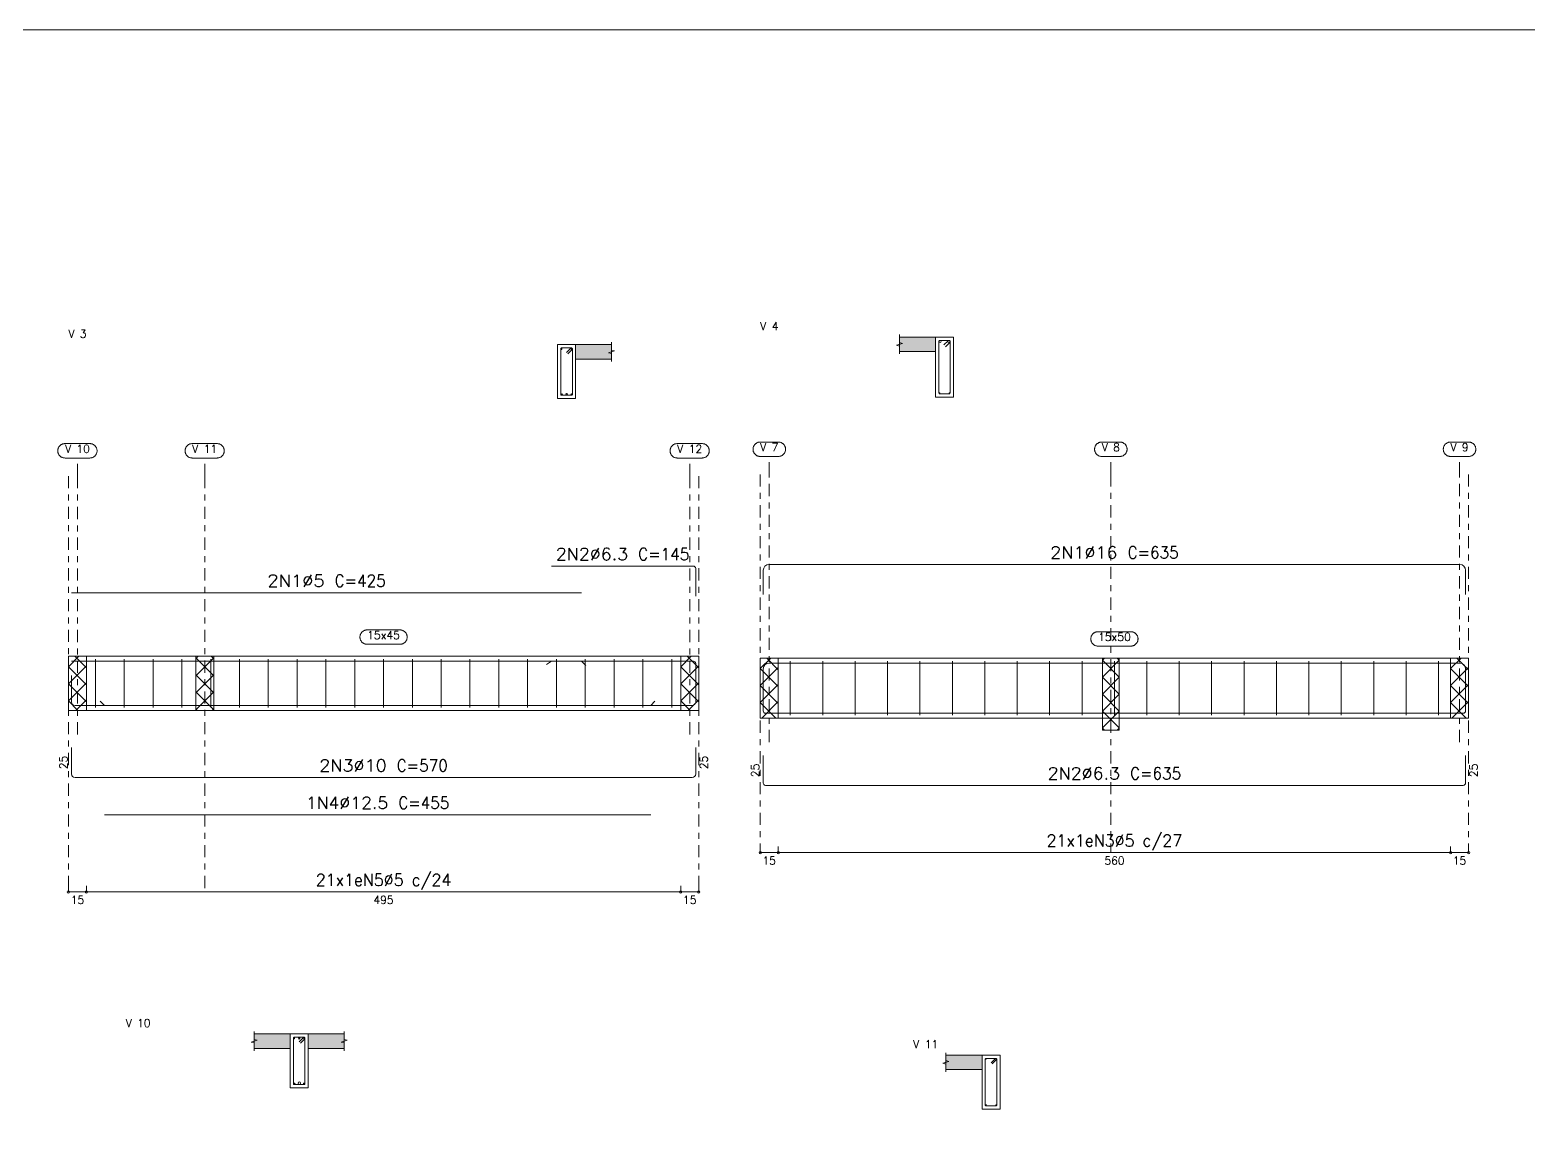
# Model space of a CAD drawing. Header units: millimetres. Extents: x 0 to 119, y 0 to 84.
# Drawn here: x 56.52 to 81.48, y 65.82 to 84 of the extents above; entities that cross this region are included whole.
import ezdxf
from ezdxf.enums import TextEntityAlignment as Align

# ---------------------------------------------------------------- set-up
doc = ezdxf.new("R2010")
doc.units = ezdxf.units.MM
doc.linetypes.add('CYPE_RAYAPUNTO', pattern=[0.4125, 0.2025, -0.105, 0, -0.105])
for name, color, linetype, lineweight in [('ARM_LONGITUDINAL_Ø10', 103, 'Continuous', 9), ('ARM_LONGITUDINAL_Ø12_5', 51, 'Continuous', 9), ('ARM_LONGITUDINAL_Ø16', 212, 'Continuous', 9), ('ARM_LONGITUDINAL_Ø20', 30, 'Continuous', 9), ('ARM_LONGITUDINAL_Ø5', 151, 'Continuous', 9), ('ARM_LONGITUDINAL_Ø6_3', 32, 'Continuous', 9), ('ARM_TRANSVERSAL_Ø5', 151, 'Continuous', 9), ('ELE_ARM_TRANS_TXT_EST', 3, 'Continuous', 9), ('ELE_CONT_NOS', 122, 'Continuous', 9), ('ELE_CONT_VIG_CONCRETO', 2, 'Continuous', 9), ('ELE_COT_COT_ANCORAGENS', 3, 'Continuous', 0), ('ELE_COT_COT_EST', 3, 'Continuous', 0), ('ELE_COT_COT_LIN_APOIOS', 2, 'CYPE_RAYAPUNTO', 0), ('ELE_COT_TEXTOS_ESTRIBOS', 122, 'Continuous', 0), ('ELE_REF_COT_LIN_AUX_COTA', 2, 'CYPE_RAYAPUNTO', 9), ('ELE_REF_NOME_PORTICO', 3, 'Continuous', 9), ('ELE_REF_REF_NOME', 3, 'Continuous', 9), ('ELE_REF_REF_REFERENCIA', 3, 'Continuous', 9), ('ELE_REF_TEXTO_REF_NOME', 3, 'Continuous', 9), ('ELE_REF_TEXTO_REF_REFERENCIA', 3, 'Continuous', 9), ('POR_ARM_LONG_ARM_TEXTOS', 3, 'Continuous', 9), ('POR_ARM_LONG_TXT_COMP', 3, 'Continuous', 9), ('QUAD_BORDA', 1, 'Continuous', 20), ('QUAD_LIMITES', 2, 'Continuous', 0), ('SEC_CONT_LAJES_CORTE', 8, 'Continuous', 9), ('SEC_CONT_VIG_CONCRETO_CORTE', 2, 'Continuous', 9)]:
    doc.layers.add(name, color=color, linetype=linetype, lineweight=lineweight)
doc.styles.add('CYPETXT', font='', dxfattribs={"height": 0.2})
doc.styles.get('CYPETXT').set_extended_font_data('romans')

msp = doc.modelspace()

# ---------------------------------------------------------------- hatches: boundary and pattern name
at = {"layer": 'SEC_CONT_LAJES_CORTE', "true_color": 0xdad7d3}
for points in [[(71.011, 78.643), (71.611, 78.643), (71.611, 78.883), (71.011, 78.883)], [(66.216, 78.757), (65.616, 78.757), (65.616, 78.517), (66.216, 78.517)], [(60.261, 67.271), (60.861, 67.271), (60.861, 67.031), (60.261, 67.031)], [(61.761, 67.271), (61.161, 67.271), (61.161, 67.031), (61.761, 67.031)], [(71.786, 66.678), (72.386, 66.678), (72.386, 66.918), (71.786, 66.918)]]:
    msp.add_hatch(color=254, dxfattribs=at).paths.add_polyline_path(points, flags=0)

# ---------------------------------------------------------------- linework, layer by layer
at = {"layer": 'ARM_LONGITUDINAL_Ø10'}
for points in [[(67.616, 73.245), (67.616, 72.805), (67.611, 72.782), (67.598, 72.763), (67.578, 72.75), (67.556, 72.745), (57.276, 72.745), (57.253, 72.75), (57.233, 72.763), (57.22, 72.782), (57.216, 72.805), (57.216, 73.245)], [(67.616, 72.043), (67.616, 71.603), (67.611, 71.58), (67.598, 71.561), (67.578, 71.548), (67.556, 71.543), (57.276, 71.543), (57.253, 71.548), (57.233, 71.561), (57.22, 71.58), (57.216, 71.603), (57.216, 72.043)]]:
    msp.add_lwpolyline(points, dxfattribs=at)
for centre in [(65.386, 77.927), (65.546, 77.927), (60.931, 66.441), (61.091, 66.441)]:
    msp.add_circle(centre, 0.01, dxfattribs=at)
at = {"layer": 'ARM_LONGITUDINAL_Ø12_5'}
for p, q in [((57.766, 72.745), (57.696, 72.816)), ((66.866, 72.745), (66.937, 72.816))]:
    msp.add_line(p, q, dxfattribs=at)
for points in [[(57.766, 72.745), (66.866, 72.745)], [(57.766, 70.923), (66.866, 70.923)]]:
    msp.add_lwpolyline(points, dxfattribs=at)
for centre in [(65.466, 77.929), (61.011, 67.198)]:
    msp.add_circle(centre, 0.0125, dxfattribs=at)
at = {"layer": 'ARM_LONGITUDINAL_Ø16'}
for points in [[(80.442, 74.593), (80.442, 74.997), (80.435, 75.034), (80.414, 75.065), (80.383, 75.086), (80.346, 75.093), (68.838, 75.093), (68.801, 75.086), (68.77, 75.065), (68.749, 75.034), (68.742, 74.997), (68.742, 74.593)], [(80.442, 72.951), (80.442, 73.355), (80.435, 73.392), (80.414, 73.423), (80.383, 73.444), (80.346, 73.451), (68.838, 73.451), (68.801, 73.444), (68.77, 73.423), (68.749, 73.392), (68.742, 73.355), (68.742, 72.951)]]:
    msp.add_lwpolyline(points, dxfattribs=at)
for centre in [(71.687, 78.807), (71.835, 78.807)]:
    msp.add_circle(centre, 0.016, dxfattribs=at)
at = {"layer": 'ARM_LONGITUDINAL_Ø20'}
msp.add_circle((61.011, 66.451), 0.02, dxfattribs=at)
at = {"layer": 'ARM_LONGITUDINAL_Ø5'}
msp.add_line((65.716, 73.481), (65.786, 73.41), dxfattribs=at)
for points in [[(57.216, 74.623), (65.716, 74.623)], [(57.216, 73.481), (65.716, 73.481)]]:
    msp.add_lwpolyline(points, dxfattribs=at)
for centre in [(65.382, 78.679), (65.549, 78.679), (60.927, 67.193), (61.095, 67.193), (72.451, 66.853), (72.621, 66.853)]:
    msp.add_circle(centre, 0.005, dxfattribs=at)
at = {"layer": 'ARM_LONGITUDINAL_Ø6_3'}
msp.add_line((65.216, 73.481), (65.132, 73.426), dxfattribs=at)
for points in [[(67.616, 74.567), (67.616, 75.03), (67.613, 75.044), (67.604, 75.056), (67.592, 75.064), (67.578, 75.067), (65.216, 75.067)], [(67.616, 72.981), (67.616, 73.443), (67.613, 73.458), (67.604, 73.47), (67.592, 73.478), (67.578, 73.481), (65.216, 73.481)], [(80.442, 73.115), (80.442, 72.653), (80.439, 72.639), (80.431, 72.627), (80.419, 72.618), (80.404, 72.615), (68.78, 72.615), (68.765, 72.618), (68.753, 72.627), (68.745, 72.639), (68.742, 72.653), (68.742, 73.115)], [(80.442, 71.913), (80.442, 71.451), (80.439, 71.437), (80.431, 71.425), (80.419, 71.416), (80.404, 71.413), (68.78, 71.413), (68.765, 71.416), (68.753, 71.425), (68.745, 71.437), (68.742, 71.451), (68.742, 71.913)]]:
    msp.add_lwpolyline(points, dxfattribs=at)
for centre in [(65.382, 78.69), (65.549, 78.69), (71.677, 77.949), (71.845, 77.949), (60.927, 67.204), (61.095, 67.204), (72.452, 66.084), (72.62, 66.084)]:
    msp.add_circle(centre, 0.0063, dxfattribs=at)
at = {"layer": 'ARM_TRANSVERSAL_Ø5'}
for p, q in [((57.616, 73.513), (57.616, 72.713)), ((58.096, 73.513), (58.096, 72.713)), ((58.576, 73.513), (58.576, 72.713)), ((59.056, 73.513), (59.056, 72.713)), ((59.536, 73.513), (59.536, 72.713)), ((60.016, 73.513), (60.016, 72.713)), ((60.496, 73.513), (60.496, 72.713)), ((60.976, 73.513), (60.976, 72.713)), ((61.456, 73.513), (61.456, 72.713)), ((61.936, 73.513), (61.936, 72.713)), ((62.416, 73.513), (62.416, 72.713)), ((62.896, 73.513), (62.896, 72.713)), ((63.376, 73.513), (63.376, 72.713)), ((63.856, 73.513), (63.856, 72.713)), ((64.336, 73.513), (64.336, 72.713)), ((64.816, 73.513), (64.816, 72.713)), ((65.296, 73.513), (65.296, 72.713)), ((65.776, 73.513), (65.776, 72.713)), ((66.256, 73.513), (66.256, 72.713)), ((66.736, 73.513), (66.736, 72.713)), ((67.216, 73.513), (67.216, 72.713)), ((69.192, 73.483), (69.192, 72.583)), ((69.732, 73.483), (69.732, 72.583)), ((70.272, 73.483), (70.272, 72.583)), ((70.812, 73.483), (70.812, 72.583)), ((71.352, 73.483), (71.352, 72.583)), ((71.892, 73.483), (71.892, 72.583)), ((72.432, 73.483), (72.432, 72.583)), ((72.972, 73.483), (72.972, 72.583)), ((73.512, 73.483), (73.512, 72.583)), ((74.052, 73.483), (74.052, 72.583)), ((74.592, 73.483), (74.592, 72.583)), ((75.132, 73.483), (75.132, 72.583)), ((75.672, 73.483), (75.672, 72.583)), ((76.212, 73.483), (76.212, 72.583)), ((76.752, 73.483), (76.752, 72.583)), ((77.292, 73.483), (77.292, 72.583)), ((77.832, 73.483), (77.832, 72.583)), ((78.372, 73.483), (78.372, 72.583)), ((78.912, 73.483), (78.912, 72.583)), ((79.452, 73.483), (79.452, 72.583)), ((79.992, 73.483), (79.992, 72.583))]:
    msp.add_line(p, q, dxfattribs=at)
for points in [[(65.485, 78.605), (65.556, 78.676), (65.558, 78.678), (65.559, 78.681), (65.56, 78.684), (65.561, 78.687), (65.56, 78.69), (65.559, 78.692), (65.558, 78.695), (65.556, 78.697), (65.554, 78.699), (65.551, 78.701), (65.548, 78.701), (65.546, 78.702), (65.386, 78.702), (65.38, 78.701), (65.375, 78.697), (65.372, 78.692), (65.371, 78.687), (65.371, 77.927), (65.372, 77.921), (65.375, 77.916), (65.38, 77.913), (65.386, 77.912), (65.546, 77.912), (65.551, 77.913), (65.556, 77.916), (65.559, 77.921), (65.561, 77.927), (65.561, 78.687), (65.56, 78.69), (65.559, 78.692), (65.558, 78.695), (65.556, 78.697), (65.554, 78.699), (65.551, 78.701), (65.548, 78.701), (65.546, 78.702), (65.543, 78.701), (65.541, 78.701), (65.539, 78.7), (65.537, 78.699), (65.535, 78.697), (65.464, 78.627)], [(71.779, 78.721), (71.85, 78.792), (71.852, 78.795), (71.854, 78.799), (71.856, 78.803), (71.856, 78.807), (71.856, 78.811), (71.854, 78.815), (71.852, 78.818), (71.85, 78.822), (71.847, 78.824), (71.843, 78.826), (71.839, 78.827), (71.835, 78.828), (71.687, 78.828), (71.679, 78.826), (71.672, 78.822), (71.668, 78.815), (71.666, 78.807), (71.666, 77.959), (71.668, 77.951), (71.672, 77.944), (71.679, 77.939), (71.687, 77.938), (71.835, 77.938), (71.843, 77.939), (71.85, 77.944), (71.854, 77.951), (71.856, 77.959), (71.856, 78.807), (71.856, 78.811), (71.854, 78.815), (71.852, 78.818), (71.85, 78.822), (71.847, 78.824), (71.843, 78.826), (71.839, 78.827), (71.835, 78.828), (71.832, 78.828), (71.828, 78.827), (71.825, 78.826), (71.823, 78.824), (71.82, 78.822), (71.749, 78.751)], [(61.031, 67.119), (61.102, 67.19), (61.104, 67.192), (61.105, 67.195), (61.106, 67.198), (61.106, 67.201), (61.106, 67.204), (61.105, 67.206), (61.104, 67.209), (61.102, 67.211), (61.099, 67.213), (61.097, 67.215), (61.094, 67.215), (61.091, 67.216), (60.931, 67.216), (60.925, 67.215), (60.921, 67.211), (60.917, 67.206), (60.916, 67.201), (60.916, 66.441), (60.917, 66.435), (60.921, 66.43), (60.925, 66.427), (60.931, 66.426), (61.091, 66.426), (61.097, 66.427), (61.102, 66.43), (61.105, 66.435), (61.106, 66.441), (61.106, 67.201), (61.106, 67.204), (61.105, 67.206), (61.104, 67.209), (61.102, 67.211), (61.099, 67.213), (61.097, 67.215), (61.094, 67.215), (61.091, 67.216), (61.089, 67.216), (61.086, 67.215), (61.084, 67.214), (61.082, 67.213), (61.081, 67.211), (61.01, 67.141)], [(72.557, 66.773), (72.628, 66.844), (72.629, 66.845), (72.63, 66.847), (72.631, 66.85), (72.631, 66.852), (72.631, 66.854), (72.63, 66.856), (72.629, 66.858), (72.628, 66.86), (72.626, 66.861), (72.624, 66.862), (72.622, 66.863), (72.62, 66.863), (72.452, 66.863), (72.448, 66.862), (72.444, 66.86), (72.442, 66.856), (72.441, 66.852), (72.441, 66.084), (72.442, 66.08), (72.444, 66.076), (72.448, 66.074), (72.452, 66.073), (72.62, 66.073), (72.624, 66.074), (72.628, 66.076), (72.63, 66.08), (72.631, 66.084), (72.631, 66.852), (72.631, 66.854), (72.63, 66.856), (72.629, 66.858), (72.628, 66.86), (72.626, 66.861), (72.624, 66.862), (72.622, 66.863), (72.62, 66.863), (72.618, 66.863), (72.616, 66.862), (72.615, 66.862), (72.613, 66.861), (72.612, 66.86), (72.541, 66.789)]]:
    msp.add_lwpolyline(points, dxfattribs=at)
at = {"layer": 'ELE_CONT_NOS'}
for p, q in [((57.166, 73.563), (57.166, 72.663)), ((67.666, 73.563), (67.666, 72.663)), ((68.692, 73.533), (68.692, 72.533)), ((80.492, 73.533), (80.492, 72.533))]:
    msp.add_line(p, q, dxfattribs=at)
at = {"layer": 'ELE_CONT_NOS', "lineweight": 0}
for p, q in [((57.166, 73.387), (57.341, 73.563)), ((57.166, 73.104), (57.466, 73.404)), ((57.466, 73.087), (57.166, 73.387)), ((57.466, 73.37), (57.272, 73.563)), ((59.286, 73.52), (59.329, 73.563)), ((59.286, 73.237), (59.586, 73.537)), ((59.586, 73.237), (59.286, 73.537)), ((59.586, 73.52), (59.542, 73.563)), ((67.366, 73.387), (67.541, 73.563)), ((67.366, 73.104), (67.666, 73.404)), ((67.666, 73.087), (67.366, 73.387)), ((67.666, 73.37), (67.472, 73.563)), ((68.692, 73.358), (68.868, 73.533)), ((68.992, 73.34), (68.799, 73.533)), ((74.392, 73.5), (74.425, 73.533)), ((74.392, 73.218), (74.672, 73.498)), ((74.672, 73.218), (74.392, 73.498)), ((74.672, 73.5), (74.639, 73.533)), ((80.192, 73.358), (80.368, 73.533)), ((80.492, 73.34), (80.299, 73.533)), ((59.286, 72.954), (59.586, 73.254)), ((59.586, 72.954), (59.286, 73.254)), ((68.692, 73.075), (68.992, 73.375)), ((68.992, 73.058), (68.692, 73.358)), ((74.392, 72.935), (74.672, 73.215)), ((74.672, 72.935), (74.392, 73.215)), ((80.192, 73.075), (80.492, 73.375)), ((80.492, 73.058), (80.192, 73.358)), ((57.166, 72.822), (57.466, 73.122)), ((57.466, 72.804), (57.166, 73.104)), ((59.286, 72.672), (59.586, 72.972)), ((59.586, 72.672), (59.286, 72.972)), ((67.366, 72.822), (67.666, 73.122)), ((67.666, 72.804), (67.366, 73.104)), ((68.692, 72.792), (68.992, 73.092)), ((68.992, 72.775), (68.692, 73.075)), ((74.392, 72.652), (74.672, 72.932)), ((74.672, 72.652), (74.392, 72.932)), ((80.192, 72.792), (80.492, 73.092)), ((80.492, 72.775), (80.192, 73.075)), ((57.324, 72.663), (57.166, 72.822)), ((57.29, 72.663), (57.466, 72.839)), ((59.311, 72.663), (59.286, 72.689)), ((59.56, 72.663), (59.586, 72.689)), ((67.524, 72.663), (67.366, 72.822)), ((67.49, 72.663), (67.666, 72.839)), ((68.95, 72.533), (68.692, 72.792)), ((68.716, 72.533), (68.992, 72.809)), ((74.392, 72.369), (74.672, 72.649)), ((74.672, 72.369), (74.392, 72.649)), ((80.45, 72.533), (80.192, 72.792)), ((80.216, 72.533), (80.492, 72.809)), ((74.425, 72.333), (74.392, 72.366)), ((74.639, 72.333), (74.672, 72.366))]:
    msp.add_line(p, q, dxfattribs=at)
at = {"layer": 'ELE_CONT_NOS'}
for points in [[(57.166, 73.563), (57.466, 73.563)], [(67.366, 73.563), (67.666, 73.563)], [(68.692, 73.533), (68.992, 73.533)], [(80.192, 73.533), (80.492, 73.533)], [(57.166, 72.663), (57.466, 72.663)], [(67.366, 72.663), (67.666, 72.663)], [(68.692, 72.533), (68.992, 72.533)], [(80.192, 72.533), (80.492, 72.533)]]:
    msp.add_lwpolyline(points, dxfattribs=at)
at = {"layer": 'ELE_CONT_NOS', "lineweight": 0}
for points in [[(57.166, 73.563), (57.166, 72.663), (57.466, 72.663), (57.466, 73.563), (57.166, 73.563)], [(59.286, 73.563), (59.286, 72.663), (59.586, 72.663), (59.586, 73.563), (59.286, 73.563)], [(67.366, 73.563), (67.366, 72.663), (67.666, 72.663), (67.666, 73.563), (67.366, 73.563)], [(68.692, 73.533), (68.692, 72.533), (68.992, 72.533), (68.992, 73.533), (68.692, 73.533)], [(74.392, 73.533), (74.392, 72.333), (74.672, 72.333), (74.672, 73.533), (74.392, 73.533)], [(80.192, 73.533), (80.192, 72.533), (80.492, 72.533), (80.492, 73.533), (80.192, 73.533)]]:
    msp.add_lwpolyline(points, close=True, dxfattribs=at)
at = {"layer": 'ELE_CONT_VIG_CONCRETO'}
for p, q in [((57.466, 73.563), (59.436, 73.563)), ((59.436, 73.563), (67.366, 73.563)), ((68.992, 73.533), (74.532, 73.533)), ((74.532, 73.533), (80.192, 73.533)), ((57.466, 72.663), (59.436, 72.663)), ((59.436, 72.663), (67.366, 72.663)), ((68.992, 72.533), (74.532, 72.533)), ((74.532, 72.533), (80.192, 72.533))]:
    msp.add_line(p, q, dxfattribs=at)
at = {"layer": 'ELE_COT_COT_EST'}
for p, q in [((68.692, 70.293), (68.692, 70.393)), ((68.992, 70.293), (68.992, 70.393)), ((80.192, 70.293), (80.192, 70.393)), ((57.166, 69.637), (57.166, 69.737)), ((57.466, 69.637), (57.466, 69.737)), ((67.366, 69.637), (67.366, 69.737))]:
    msp.add_line(p, q, dxfattribs=at)
for points in [[(68.692, 70.293), (68.992, 70.293), (68.992, 70.393)], [(68.992, 70.293), (80.192, 70.293), (80.192, 70.393)], [(80.192, 70.293), (80.492, 70.293), (80.492, 70.393)], [(57.166, 69.637), (57.466, 69.637), (57.466, 69.737)], [(57.466, 69.637), (67.366, 69.637), (67.366, 69.737)], [(67.366, 69.637), (67.666, 69.637), (67.666, 69.737)]]:
    msp.add_lwpolyline(points, dxfattribs=at)
for centre in [(68.692, 70.293), (68.992, 70.293), (68.992, 70.293), (80.192, 70.293), (80.192, 70.293), (80.492, 70.293), (57.166, 69.637), (57.466, 69.637), (57.466, 69.637), (67.366, 69.637), (67.366, 69.637), (67.666, 69.637)]:
    msp.add_circle(centre, 0.02, dxfattribs=at)
at = {"layer": 'ELE_COT_COT_LIN_APOIOS'}
for p, q in [((57.166, 76.567), (57.166, 69.637)), ((57.166, 76.567), (57.166, 69.637)), ((59.436, 76.567), (59.436, 69.637)), ((67.666, 76.567), (67.666, 69.637)), ((67.666, 76.567), (67.666, 69.637)), ((68.692, 76.593), (68.692, 70.293)), ((68.692, 76.593), (68.692, 70.293)), ((74.532, 76.593), (74.532, 70.293)), ((80.492, 76.593), (80.492, 70.293)), ((80.492, 76.593), (80.492, 70.293))]:
    msp.add_line(p, q, dxfattribs=at)
at = {"layer": 'ELE_REF_COT_LIN_AUX_COTA'}
for p, q in [((68.842, 76.593), (68.842, 76.893)), ((74.532, 76.593), (74.532, 76.893)), ((80.342, 76.593), (80.342, 76.893)), ((57.316, 76.567), (57.316, 76.867)), ((59.436, 76.567), (59.436, 76.867)), ((67.516, 76.567), (67.516, 76.867)), ((57.316, 72.263), (57.316, 76.567)), ((67.516, 72.263), (67.516, 76.567)), ((68.842, 72.133), (68.842, 76.593)), ((80.342, 72.133), (80.342, 76.593))]:
    msp.add_line(p, q, dxfattribs=at)
at = {"layer": 'ELE_REF_REF_NOME'}
for points in [[(62.689, 74.003), (62.697, 74.003), (62.705, 74.002), (62.712, 74.001), (62.72, 73.999), (62.728, 73.997), (62.735, 73.994), (62.743, 73.99), (62.75, 73.986), (62.756, 73.982), (62.763, 73.977), (62.769, 73.972), (62.775, 73.967), (62.78, 73.961), (62.785, 73.954), (62.79, 73.948), (62.794, 73.941), (62.797, 73.934), (62.801, 73.926), (62.803, 73.919), (62.805, 73.911), (62.807, 73.903), (62.808, 73.895), (62.808, 73.887), (62.808, 73.879), (62.808, 73.871), (62.807, 73.863), (62.805, 73.855), (62.803, 73.848), (62.801, 73.84), (62.797, 73.833), (62.794, 73.825), (62.79, 73.819), (62.785, 73.812), (62.78, 73.806), (62.775, 73.8), (62.769, 73.794), (62.763, 73.789), (62.756, 73.784), (62.75, 73.78), (62.743, 73.776), (62.735, 73.773), (62.728, 73.77), (62.72, 73.767), (62.712, 73.766), (62.705, 73.764), (62.697, 73.763), (62.689, 73.763), (62.143, 73.763), (62.135, 73.763), (62.127, 73.764), (62.119, 73.766), (62.111, 73.767), (62.103, 73.77), (62.096, 73.773), (62.088, 73.776), (62.081, 73.78), (62.075, 73.784), (62.068, 73.789), (62.062, 73.794), (62.056, 73.8), (62.051, 73.806), (62.046, 73.812), (62.041, 73.819), (62.037, 73.825), (62.034, 73.833), (62.031, 73.84), (62.028, 73.848), (62.026, 73.855), (62.024, 73.863), (62.023, 73.871), (62.023, 73.879), (62.023, 73.887), (62.023, 73.895), (62.024, 73.903), (62.026, 73.911), (62.028, 73.919), (62.031, 73.926), (62.034, 73.934), (62.037, 73.941), (62.041, 73.948), (62.046, 73.954), (62.051, 73.961), (62.056, 73.967), (62.062, 73.972), (62.068, 73.977), (62.075, 73.982), (62.081, 73.986), (62.088, 73.99), (62.096, 73.994), (62.103, 73.997), (62.111, 73.999), (62.119, 74.001), (62.127, 74.002), (62.135, 74.003), (62.143, 74.003), (62.689, 74.003)], [(74.865, 73.973), (74.873, 73.973), (74.881, 73.972), (74.889, 73.971), (74.897, 73.969), (74.904, 73.967), (74.912, 73.964), (74.919, 73.961), (74.926, 73.957), (74.933, 73.952), (74.939, 73.948), (74.945, 73.942), (74.951, 73.937), (74.957, 73.931), (74.962, 73.925), (74.966, 73.918), (74.97, 73.911), (74.974, 73.904), (74.977, 73.897), (74.98, 73.889), (74.982, 73.881), (74.983, 73.873), (74.984, 73.866), (74.985, 73.858), (74.985, 73.849), (74.984, 73.841), (74.983, 73.834), (74.982, 73.826), (74.98, 73.818), (74.977, 73.81), (74.974, 73.803), (74.97, 73.796), (74.966, 73.789), (74.962, 73.782), (74.957, 73.776), (74.951, 73.77), (74.945, 73.765), (74.939, 73.759), (74.933, 73.755), (74.926, 73.75), (74.919, 73.746), (74.912, 73.743), (74.904, 73.74), (74.897, 73.738), (74.889, 73.736), (74.881, 73.735), (74.873, 73.734), (74.865, 73.733), (74.319, 73.733), (74.311, 73.734), (74.303, 73.735), (74.295, 73.736), (74.287, 73.738), (74.28, 73.74), (74.272, 73.743), (74.265, 73.746), (74.258, 73.75), (74.251, 73.755), (74.245, 73.759), (74.238, 73.765), (74.233, 73.77), (74.227, 73.776), (74.222, 73.782), (74.218, 73.789), (74.214, 73.796), (74.21, 73.803), (74.207, 73.81), (74.204, 73.818), (74.202, 73.826), (74.201, 73.834), (74.2, 73.841), (74.199, 73.849), (74.199, 73.858), (74.2, 73.866), (74.201, 73.873), (74.202, 73.881), (74.204, 73.889), (74.207, 73.897), (74.21, 73.904), (74.214, 73.911), (74.218, 73.918), (74.222, 73.925), (74.227, 73.931), (74.233, 73.937), (74.238, 73.942), (74.245, 73.948), (74.251, 73.952), (74.258, 73.957), (74.265, 73.961), (74.272, 73.964), (74.28, 73.967), (74.287, 73.969), (74.295, 73.971), (74.303, 73.972), (74.311, 73.973), (74.319, 73.973), (74.865, 73.973)]]:
    msp.add_lwpolyline(points, close=True, dxfattribs=at)
at = {"layer": 'ELE_REF_REF_REFERENCIA'}
for points in [[(68.993, 77.133), (69.001, 77.133), (69.009, 77.132), (69.017, 77.131), (69.025, 77.129), (69.032, 77.127), (69.04, 77.124), (69.047, 77.121), (69.054, 77.117), (69.061, 77.112), (69.067, 77.108), (69.073, 77.102), (69.079, 77.097), (69.085, 77.091), (69.09, 77.085), (69.094, 77.078), (69.098, 77.071), (69.102, 77.064), (69.105, 77.057), (69.108, 77.049), (69.11, 77.041), (69.111, 77.033), (69.112, 77.026), (69.113, 77.018), (69.113, 77.009), (69.112, 77.001), (69.111, 76.994), (69.11, 76.986), (69.108, 76.978), (69.105, 76.97), (69.102, 76.963), (69.098, 76.956), (69.094, 76.949), (69.09, 76.942), (69.085, 76.936), (69.079, 76.93), (69.073, 76.925), (69.067, 76.919), (69.061, 76.915), (69.054, 76.91), (69.047, 76.906), (69.04, 76.903), (69.032, 76.9), (69.025, 76.898), (69.017, 76.896), (69.009, 76.895), (69.001, 76.894), (68.993, 76.893), (68.691, 76.893), (68.683, 76.894), (68.675, 76.895), (68.667, 76.896), (68.659, 76.898), (68.652, 76.9), (68.644, 76.903), (68.637, 76.906), (68.63, 76.91), (68.623, 76.915), (68.617, 76.919), (68.61, 76.925), (68.605, 76.93), (68.599, 76.936), (68.594, 76.942), (68.59, 76.949), (68.586, 76.956), (68.582, 76.963), (68.579, 76.97), (68.576, 76.978), (68.574, 76.986), (68.573, 76.994), (68.572, 77.001), (68.571, 77.009), (68.571, 77.018), (68.572, 77.026), (68.573, 77.033), (68.574, 77.041), (68.576, 77.049), (68.579, 77.057), (68.582, 77.064), (68.586, 77.071), (68.59, 77.078), (68.594, 77.085), (68.599, 77.091), (68.605, 77.097), (68.61, 77.102), (68.617, 77.108), (68.623, 77.112), (68.63, 77.117), (68.637, 77.121), (68.644, 77.124), (68.652, 77.127), (68.659, 77.129), (68.667, 77.131), (68.675, 77.132), (68.683, 77.133), (68.691, 77.133), (68.993, 77.133)], [(74.683, 77.133), (74.691, 77.133), (74.699, 77.132), (74.707, 77.131), (74.715, 77.129), (74.722, 77.127), (74.73, 77.124), (74.737, 77.121), (74.744, 77.117), (74.751, 77.112), (74.757, 77.108), (74.763, 77.102), (74.769, 77.097), (74.775, 77.091), (74.78, 77.085), (74.784, 77.078), (74.788, 77.071), (74.792, 77.064), (74.795, 77.057), (74.798, 77.049), (74.8, 77.041), (74.801, 77.033), (74.802, 77.026), (74.803, 77.018), (74.803, 77.009), (74.802, 77.001), (74.801, 76.994), (74.8, 76.986), (74.798, 76.978), (74.795, 76.97), (74.792, 76.963), (74.788, 76.956), (74.784, 76.949), (74.78, 76.942), (74.775, 76.936), (74.769, 76.93), (74.763, 76.925), (74.757, 76.919), (74.751, 76.915), (74.744, 76.91), (74.737, 76.906), (74.73, 76.903), (74.722, 76.9), (74.715, 76.898), (74.707, 76.896), (74.699, 76.895), (74.691, 76.894), (74.683, 76.893), (74.381, 76.893), (74.373, 76.894), (74.365, 76.895), (74.357, 76.896), (74.349, 76.898), (74.342, 76.9), (74.334, 76.903), (74.327, 76.906), (74.32, 76.91), (74.313, 76.915), (74.307, 76.919), (74.3, 76.925), (74.295, 76.93), (74.289, 76.936), (74.284, 76.942), (74.28, 76.949), (74.276, 76.956), (74.272, 76.963), (74.269, 76.97), (74.266, 76.978), (74.264, 76.986), (74.263, 76.994), (74.262, 77.001), (74.261, 77.009), (74.261, 77.018), (74.262, 77.026), (74.263, 77.033), (74.264, 77.041), (74.266, 77.049), (74.269, 77.057), (74.272, 77.064), (74.276, 77.071), (74.28, 77.078), (74.284, 77.085), (74.289, 77.091), (74.295, 77.097), (74.3, 77.102), (74.307, 77.108), (74.313, 77.112), (74.32, 77.117), (74.327, 77.121), (74.334, 77.124), (74.342, 77.127), (74.349, 77.129), (74.357, 77.131), (74.365, 77.132), (74.373, 77.133), (74.381, 77.133), (74.683, 77.133)], [(80.493, 77.133), (80.501, 77.133), (80.509, 77.132), (80.517, 77.131), (80.525, 77.129), (80.532, 77.127), (80.54, 77.124), (80.547, 77.121), (80.554, 77.117), (80.561, 77.112), (80.567, 77.108), (80.573, 77.102), (80.579, 77.097), (80.585, 77.091), (80.59, 77.085), (80.594, 77.078), (80.598, 77.071), (80.602, 77.064), (80.605, 77.057), (80.608, 77.049), (80.61, 77.041), (80.611, 77.033), (80.612, 77.026), (80.613, 77.018), (80.613, 77.009), (80.612, 77.001), (80.611, 76.994), (80.61, 76.986), (80.608, 76.978), (80.605, 76.97), (80.602, 76.963), (80.598, 76.956), (80.594, 76.949), (80.59, 76.942), (80.585, 76.936), (80.579, 76.93), (80.573, 76.925), (80.567, 76.919), (80.561, 76.915), (80.554, 76.91), (80.547, 76.906), (80.54, 76.903), (80.532, 76.9), (80.525, 76.898), (80.517, 76.896), (80.509, 76.895), (80.501, 76.894), (80.493, 76.893), (80.191, 76.893), (80.183, 76.894), (80.175, 76.895), (80.167, 76.896), (80.159, 76.898), (80.152, 76.9), (80.144, 76.903), (80.137, 76.906), (80.13, 76.91), (80.123, 76.915), (80.117, 76.919), (80.11, 76.925), (80.105, 76.93), (80.099, 76.936), (80.094, 76.942), (80.09, 76.949), (80.086, 76.956), (80.082, 76.963), (80.079, 76.97), (80.076, 76.978), (80.074, 76.986), (80.073, 76.994), (80.072, 77.001), (80.071, 77.009), (80.071, 77.018), (80.072, 77.026), (80.073, 77.033), (80.074, 77.041), (80.076, 77.049), (80.079, 77.057), (80.082, 77.064), (80.086, 77.071), (80.09, 77.078), (80.094, 77.085), (80.099, 77.091), (80.105, 77.097), (80.11, 77.102), (80.117, 77.108), (80.123, 77.112), (80.13, 77.117), (80.137, 77.121), (80.144, 77.124), (80.152, 77.127), (80.159, 77.129), (80.167, 77.131), (80.175, 77.132), (80.183, 77.133), (80.191, 77.133), (80.493, 77.133)], [(57.523, 77.107), (57.531, 77.107), (57.539, 77.106), (57.546, 77.105), (57.554, 77.103), (57.562, 77.101), (57.569, 77.098), (57.577, 77.094), (57.584, 77.091), (57.59, 77.086), (57.597, 77.082), (57.603, 77.076), (57.609, 77.071), (57.614, 77.065), (57.619, 77.059), (57.624, 77.052), (57.628, 77.045), (57.631, 77.038), (57.635, 77.03), (57.637, 77.023), (57.639, 77.015), (57.641, 77.007), (57.642, 76.999), (57.642, 76.991), (57.642, 76.983), (57.642, 76.975), (57.641, 76.967), (57.639, 76.96), (57.637, 76.952), (57.635, 76.944), (57.631, 76.937), (57.628, 76.93), (57.624, 76.923), (57.619, 76.916), (57.614, 76.91), (57.609, 76.904), (57.603, 76.898), (57.597, 76.893), (57.59, 76.888), (57.584, 76.884), (57.577, 76.88), (57.569, 76.877), (57.562, 76.874), (57.554, 76.872), (57.546, 76.87), (57.539, 76.868), (57.531, 76.868), (57.523, 76.867), (57.109, 76.867), (57.101, 76.868), (57.093, 76.868), (57.085, 76.87), (57.077, 76.872), (57.069, 76.874), (57.062, 76.877), (57.054, 76.88), (57.047, 76.884), (57.041, 76.888), (57.034, 76.893), (57.028, 76.898), (57.022, 76.904), (57.017, 76.91), (57.012, 76.916), (57.007, 76.923), (57.003, 76.93), (57, 76.937), (56.997, 76.944), (56.994, 76.952), (56.992, 76.96), (56.99, 76.967), (56.989, 76.975), (56.989, 76.983), (56.989, 76.991), (56.989, 76.999), (56.99, 77.007), (56.992, 77.015), (56.994, 77.023), (56.997, 77.03), (57, 77.038), (57.003, 77.045), (57.007, 77.052), (57.012, 77.059), (57.017, 77.065), (57.022, 77.071), (57.028, 77.076), (57.034, 77.082), (57.041, 77.086), (57.047, 77.091), (57.054, 77.094), (57.062, 77.098), (57.069, 77.101), (57.077, 77.103), (57.085, 77.105), (57.093, 77.106), (57.101, 77.107), (57.109, 77.107), (57.523, 77.107)], [(59.643, 77.107), (59.651, 77.107), (59.659, 77.106), (59.666, 77.105), (59.674, 77.103), (59.682, 77.101), (59.689, 77.098), (59.697, 77.094), (59.704, 77.091), (59.71, 77.086), (59.717, 77.082), (59.723, 77.076), (59.729, 77.071), (59.734, 77.065), (59.739, 77.059), (59.744, 77.052), (59.748, 77.045), (59.751, 77.038), (59.755, 77.03), (59.757, 77.023), (59.759, 77.015), (59.761, 77.007), (59.762, 76.999), (59.762, 76.991), (59.762, 76.983), (59.762, 76.975), (59.761, 76.967), (59.759, 76.96), (59.757, 76.952), (59.755, 76.944), (59.751, 76.937), (59.748, 76.93), (59.744, 76.923), (59.739, 76.916), (59.734, 76.91), (59.729, 76.904), (59.723, 76.898), (59.717, 76.893), (59.71, 76.888), (59.704, 76.884), (59.697, 76.88), (59.689, 76.877), (59.682, 76.874), (59.674, 76.872), (59.666, 76.87), (59.659, 76.868), (59.651, 76.868), (59.643, 76.867), (59.229, 76.867), (59.221, 76.868), (59.213, 76.868), (59.205, 76.87), (59.197, 76.872), (59.189, 76.874), (59.182, 76.877), (59.174, 76.88), (59.167, 76.884), (59.161, 76.888), (59.154, 76.893), (59.148, 76.898), (59.142, 76.904), (59.137, 76.91), (59.132, 76.916), (59.127, 76.923), (59.123, 76.93), (59.12, 76.937), (59.117, 76.944), (59.114, 76.952), (59.112, 76.96), (59.11, 76.967), (59.109, 76.975), (59.109, 76.983), (59.109, 76.991), (59.109, 76.999), (59.11, 77.007), (59.112, 77.015), (59.114, 77.023), (59.117, 77.03), (59.12, 77.038), (59.123, 77.045), (59.127, 77.052), (59.132, 77.059), (59.137, 77.065), (59.142, 77.071), (59.148, 77.076), (59.154, 77.082), (59.161, 77.086), (59.167, 77.091), (59.174, 77.094), (59.182, 77.098), (59.189, 77.101), (59.197, 77.103), (59.205, 77.105), (59.213, 77.106), (59.221, 77.107), (59.229, 77.107), (59.643, 77.107)], [(67.723, 77.107), (67.731, 77.107), (67.739, 77.106), (67.746, 77.105), (67.754, 77.103), (67.762, 77.101), (67.769, 77.098), (67.777, 77.094), (67.784, 77.091), (67.79, 77.086), (67.797, 77.082), (67.803, 77.076), (67.809, 77.071), (67.814, 77.065), (67.819, 77.059), (67.824, 77.052), (67.828, 77.045), (67.831, 77.038), (67.835, 77.03), (67.837, 77.023), (67.839, 77.015), (67.841, 77.007), (67.842, 76.999), (67.842, 76.991), (67.842, 76.983), (67.842, 76.975), (67.841, 76.967), (67.839, 76.96), (67.837, 76.952), (67.835, 76.944), (67.831, 76.937), (67.828, 76.93), (67.824, 76.923), (67.819, 76.916), (67.814, 76.91), (67.809, 76.904), (67.803, 76.898), (67.797, 76.893), (67.79, 76.888), (67.784, 76.884), (67.777, 76.88), (67.769, 76.877), (67.762, 76.874), (67.754, 76.872), (67.746, 76.87), (67.739, 76.868), (67.731, 76.868), (67.723, 76.867), (67.309, 76.867), (67.301, 76.868), (67.293, 76.868), (67.285, 76.87), (67.277, 76.872), (67.269, 76.874), (67.262, 76.877), (67.254, 76.88), (67.247, 76.884), (67.241, 76.888), (67.234, 76.893), (67.228, 76.898), (67.222, 76.904), (67.217, 76.91), (67.212, 76.916), (67.207, 76.923), (67.203, 76.93), (67.2, 76.937), (67.197, 76.944), (67.194, 76.952), (67.192, 76.96), (67.19, 76.967), (67.189, 76.975), (67.189, 76.983), (67.189, 76.991), (67.189, 76.999), (67.19, 77.007), (67.192, 77.015), (67.194, 77.023), (67.197, 77.03), (67.2, 77.038), (67.203, 77.045), (67.207, 77.052), (67.212, 77.059), (67.217, 77.065), (67.222, 77.071), (67.228, 77.076), (67.234, 77.082), (67.241, 77.086), (67.247, 77.091), (67.254, 77.094), (67.262, 77.098), (67.269, 77.101), (67.277, 77.103), (67.285, 77.105), (67.293, 77.106), (67.301, 77.107), (67.309, 77.107), (67.723, 77.107)]]:
    msp.add_lwpolyline(points, close=True, dxfattribs=at)
at = {"layer": 'QUAD_BORDA'}
msp.add_lwpolyline([(0, 0), (118.8, 0), (118.8, 84), (0, 84), (0, 0)], close=True, dxfattribs=at)
at = {"layer": 'QUAD_LIMITES'}
msp.add_lwpolyline([(0, 0), (118.8, 0), (118.8, 84), (0, 84), (0, 0)], close=True, dxfattribs=at)
at = {"layer": 'SEC_CONT_LAJES_CORTE'}
for points in [[(71.011, 78.603), (71.011, 78.733), (70.961, 78.748), (71.061, 78.778), (71.011, 78.793), (71.011, 78.923)], [(71.011, 78.643), (71.611, 78.643), (71.611, 78.883), (71.011, 78.883)], [(66.216, 78.757), (65.616, 78.757), (65.616, 78.517), (66.216, 78.517)], [(66.216, 78.797), (66.216, 78.667), (66.266, 78.652), (66.166, 78.622), (66.216, 78.607), (66.216, 78.477)], [(60.261, 67.311), (60.261, 67.181), (60.311, 67.166), (60.211, 67.136), (60.261, 67.121), (60.261, 66.991)], [(60.261, 67.271), (60.861, 67.271), (60.861, 67.031), (60.261, 67.031)], [(61.761, 67.271), (61.161, 67.271), (61.161, 67.031), (61.761, 67.031)], [(61.761, 67.311), (61.761, 67.181), (61.811, 67.166), (61.711, 67.136), (61.761, 67.121), (61.761, 66.991)], [(71.786, 66.638), (71.786, 66.768), (71.736, 66.783), (71.836, 66.813), (71.786, 66.828), (71.786, 66.958)], [(71.786, 66.678), (72.386, 66.678), (72.386, 66.918), (71.786, 66.918)]]:
    msp.add_lwpolyline(points, dxfattribs=at)
at = {"layer": 'SEC_CONT_LAJES_CORTE', "color": 254, "true_color": 0xdad7d3}
for points in [[(71.011, 78.643), (71.611, 78.643), (71.611, 78.883), (71.011, 78.883)], [(66.216, 78.757), (65.616, 78.757), (65.616, 78.517), (66.216, 78.517)], [(60.261, 67.271), (60.861, 67.271), (60.861, 67.031), (60.261, 67.031)], [(61.761, 67.271), (61.161, 67.271), (61.161, 67.031), (61.761, 67.031)], [(71.786, 66.678), (72.386, 66.678), (72.386, 66.918), (71.786, 66.918)]]:
    msp.add_lwpolyline(points, close=True, dxfattribs=at)
at = {"layer": 'SEC_CONT_VIG_CONCRETO_CORTE'}
for points in [[(71.911, 78.883), (71.611, 78.883), (71.611, 77.883), (71.911, 77.883), (71.911, 78.883)], [(65.616, 78.757), (65.316, 78.757), (65.316, 77.857), (65.616, 77.857), (65.616, 78.757)], [(61.161, 67.271), (60.861, 67.271), (60.861, 66.371), (61.161, 66.371), (61.161, 67.271)], [(72.686, 66.918), (72.386, 66.918), (72.386, 66.018), (72.686, 66.018), (72.686, 66.918)]]:
    msp.add_lwpolyline(points, close=True, dxfattribs=at)

# ---------------------------------------------------------------- texts
at = {"layer": 'ELE_ARM_TRANS_TXT_EST', "style": 'CYPETXT', "width": 0.837784}
for s, p, p2 in [('21x1eN3%%c5 c/27', (73.462, 70.393), (75.721, 70.393)), ('21x1eN5%%c5 c/24', (61.286, 69.737), (63.545, 69.737))]:
    msp.add_text(s, height=0.2, dxfattribs=at).set_placement(p, p2, align=Align.FIT)
at = {"layer": 'ELE_COT_COT_ANCORAGENS', "style": 'CYPETXT', "width": 0.872274}
for p, p2 in [((57.149, 71.681), (57.149, 71.905)), ((67.816, 71.681), (67.816, 71.905)), ((68.675, 71.551), (68.675, 71.775)), ((80.642, 71.551), (80.642, 71.775))]:
    msp.add_text('25', height=0.1333, rotation=90, dxfattribs=at).set_placement(p, p2, align=Align.FIT)
at = {"layer": 'ELE_COT_TEXTOS_ESTRIBOS', "style": 'CYPETXT', "width": 0.872274}
for s, p, p2 in [('15', (68.73, 70.093), (68.954, 70.093)), ('560', (74.424, 70.093), (74.76, 70.093)), ('15', (80.23, 70.093), (80.454, 70.093)), ('15', (57.204, 69.437), (57.428, 69.437)), ('495', (62.248, 69.437), (62.584, 69.437)), ('15', (67.404, 69.437), (67.628, 69.437))]:
    msp.add_text(s, height=0.1333, dxfattribs=at).set_placement(p, p2, align=Align.FIT)
at = {"layer": 'ELE_REF_NOME_PORTICO', "style": 'CYPETXT'}
for s, width, p, p2 in [('V 4', 0.796974, (68.692, 78.997), (68.994, 78.997)), ('V 3', 0.796974, (57.166, 78.871), (57.468, 78.871)), ('V 10', 0.816032, (58.122, 67.385), (58.536, 67.385)), ('V 11', 0.816032, (71.241, 67.033), (71.655, 67.033))]:
    msp.add_text(s, height=0.1333, dxfattribs=dict(at, width=width)).set_placement(p, p2, align=Align.FIT)
at = {"layer": 'ELE_REF_TEXTO_REF_NOME', "style": 'CYPETXT', "width": 0.876123}
for s, p, p2 in [('15x45', (62.143, 73.85), (62.689, 73.85)), ('15x50', (74.319, 73.82), (74.865, 73.82))]:
    msp.add_text(s, height=0.1333, dxfattribs=at).set_placement(p, p2, align=Align.FIT)
at = {"layer": 'ELE_REF_TEXTO_REF_REFERENCIA', "style": 'CYPETXT'}
for s, width, p, p2 in [('V 10', 0.816032, (57.109, 76.954), (57.523, 76.954)), ('V 11', 0.816032, (59.229, 76.954), (59.643, 76.954)), ('V 12', 0.816032, (67.309, 76.954), (67.723, 76.954)), ('V 7', 0.796974, (68.691, 76.98), (68.993, 76.98)), ('V 8', 0.796974, (74.381, 76.98), (74.683, 76.98)), ('V 9', 0.796974, (80.191, 76.98), (80.493, 76.98))]:
    msp.add_text(s, height=0.1333, dxfattribs=dict(at, width=width)).set_placement(p, p2, align=Align.FIT)
at = {"layer": 'POR_ARM_LONG_ARM_TEXTOS', "style": 'CYPETXT'}
for s, width, p, p2 in [('2N1%%c16', 0.940329, (73.522, 75.193), (74.644, 75.193)), ('2N2%%c6.3', 0.933581, (65.285, 75.167), (66.491, 75.167)), ('2N1%%c5', 0.953428, (60.48, 74.723), (61.434, 74.723)), ('2N3%%c10', 0.940329, (61.346, 71.643), (62.468, 71.643)), ('2N2%%c6.3', 0.933581, (73.48, 71.513), (74.686, 71.513)), ('1N4%%c12.5', 0.925627, (61.12, 71.023), (62.494, 71.023))]:
    msp.add_text(s, height=0.2, dxfattribs=dict(at, width=width)).set_placement(p, p2, align=Align.FIT)
at = {"layer": 'POR_ARM_LONG_TXT_COMP', "style": 'CYPETXT', "width": 0.770929}
for s, p, p2 in [(' C=635', (74.684, 75.193), (75.662, 75.193)), (' C=145', (66.531, 75.167), (67.509, 75.167)), (' C=425', (61.474, 74.723), (62.452, 74.723)), (' C=570', (62.508, 71.643), (63.486, 71.643)), (' C=635', (74.726, 71.513), (75.704, 71.513)), (' C=455', (62.534, 71.023), (63.512, 71.023))]:
    msp.add_text(s, height=0.2, dxfattribs=at).set_placement(p, p2, align=Align.FIT)

doc.saveas('drawing.dxf')
